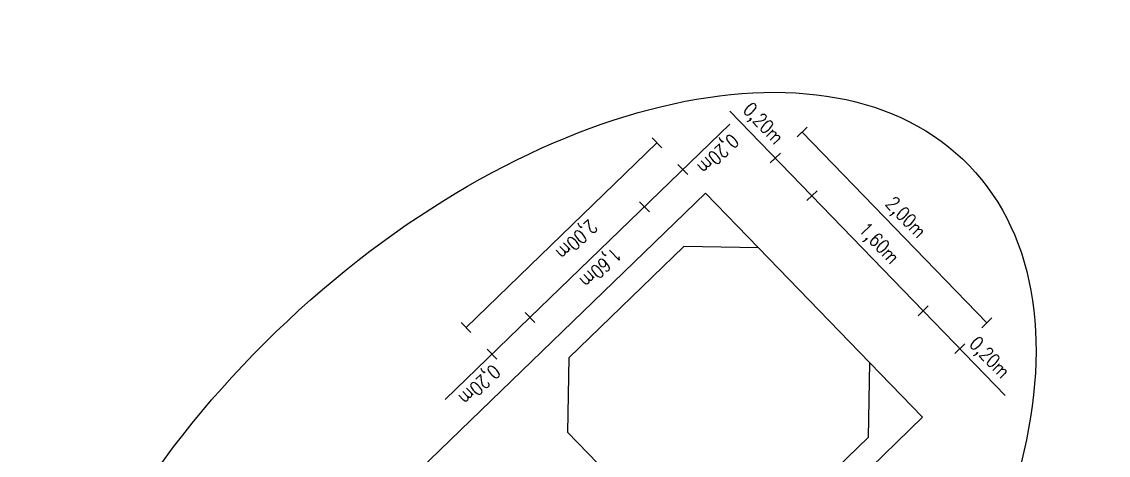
# Model space of a CAD drawing. Header units: metres. Extents: x 307586 to 320046, y 7427249 to 7434250.
# Drawn here: x 315852.1 to 315968.7, y 7432968.6 to 7433015.1 of the extents above; entities that cross this region are included whole.
import ezdxf

# ---------------------------------------------------------------- set-up
doc = ezdxf.new("R2010")
doc.units = ezdxf.units.M
doc.header["$MEASUREMENT"] = 0
doc.layers.add('DETALHES', color=45, linetype='Continuous')
doc.styles.add('ROMANS', font='romans', dxfattribs={"height": 0.2})

msp = doc.modelspace()

# ---------------------------------------------------------------- linework, layer by layer
at = {"layer": 'DETALHES'}
for p, q in [((315957.67, 7432974.97), (315928.13, 7433005.5)), ((315928.11, 7433004.09), (315906.67, 7432983.35)), ((315935.33, 7433002.73), (315936.41, 7433003.77)), ((315919.77, 7433002.64), (315920.82, 7433001.56)), ((315955.68, 7432982.78), (315935.87, 7433003.25)), ((315920.29, 7433002.1), (315899.82, 7432982.29)), ((315932.46, 7432999.95), (315933.54, 7433000.99)), ((315922.55, 7432999.76), (315923.6, 7432998.68)), ((315925.51, 7432996.71), (315855.77, 7432929.25)), ((315931.18, 7432990.84), (315925.51, 7432996.71)), ((315936.39, 7432995.89), (315937.47, 7432996.93)), ((315918.44, 7432995.78), (315919.48, 7432994.7)), ((315906.15, 7432983.89), (315907.19, 7432982.81)), ((315948.33, 7432983.54), (315949.41, 7432984.59)), ((315906.67, 7432983.35), (315897.57, 7432974.55)), ((315899.3, 7432982.83), (315900.34, 7432981.75)), ((315955.14, 7432982.26), (315956.22, 7432983.3)), ((315952.26, 7432979.48), (315953.34, 7432980.52)), ((315902.08, 7432979.96), (315903.12, 7432978.88)), ((315943.12, 7432978.5), (315948.79, 7432972.64)), ((315879.06, 7432905.18), (315948.79, 7432972.64))]:
    msp.add_line(p, q, dxfattribs=at)
msp.add_lwpolyline([(315922.65, 7432958.7), (315930.65, 7432958.56), (315942.99, 7432970.5), (315943.12, 7432978.5), (315931.18, 7432990.84), (315923.18, 7432990.98), (315910.84, 7432979.04), (315910.71, 7432971.04), (315922.65, 7432958.7)], dxfattribs=at)
msp.add_ellipse((315906.45, 7432953.86), major_axis=(-47.34, -45.8), ratio=0.590212, dxfattribs=at)

# ---------------------------------------------------------------- texts
at = {"layer": 'DETALHES', "style": 'ROMANS', "width": 0.8}
for s, rotation, p in [('0,20m', 313.611, (315929.41, 7433005.54)), ('0,20m', 223.611, (315928.22, 7433003.17)), ('2,00m', 313.611, (315944.72, 7432995.47)), ('2,00m', 223.611, (315913.04, 7432993.99)), ('1,60m', 313.611, (315941.84, 7432992.69)), ('1,60m', 223.611, (315915.61, 7432990.97)), ('0,20m', 313.611, (315953.7, 7432980.43)), ('0,20m', 223.611, (315902.63, 7432978.41))]:
    msp.add_text(s, height=1.5, rotation=rotation, dxfattribs=at).set_placement(p)

doc.saveas('drawing.dxf')
